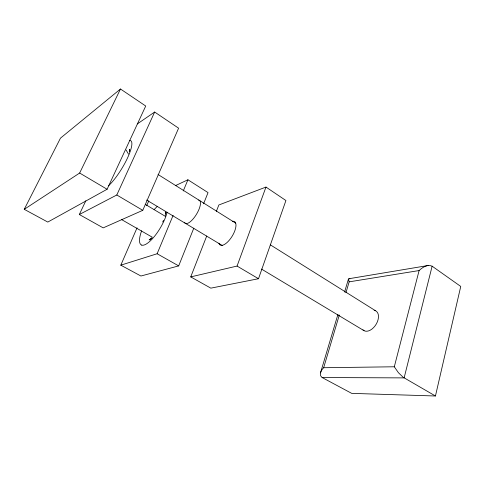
<?xml version="1.0" encoding="UTF-8"?>
<svg xmlns="http://www.w3.org/2000/svg" width="485" height="485" viewBox="0 0 485 485"><rect width="100%" height="100%" fill="white"/><g stroke="black" fill="none" stroke-linecap="round" stroke-linejoin="round"><path stroke-width="0.73" d="M165.64 213.054L165.664 212.024L165.743 213.23M129.434 151.841L129.731 149.538L129.477 150.865M165.282 215.449L165.834 212.472M435.445 395.996L460.75 286.435L432.129 266.192C427.534 263.864 422.368 267.429 419.101 270.563L394.305 366.781L398.421 372.71L403.229 377.312L435.445 395.996L351.698 393.365L322.125 377.536C318.403 375.117 321.209 370.025 323.659 367.721L339.3 315.044M432.129 266.192L404.132 377.894L322.125 377.536M337.936 314.377L320.506 372.85M344.58 292.043L348.436 279.075L348.951 278.699L349.915 278.881M345.944 292.673L349.158 281.846L348.436 279.075M206.725 236.001L190.738 276.899L210.836 288.151L258.499 278.729L285.926 200.529L265.974 187.077L218.85 204.979L216.371 211.327M190.738 276.899L237.062 266.059L265.974 187.077M137.049 227.841L120.807 265.174L140.929 276.013L178.68 265.895L193.782 228.205M203.573 203.773L208.047 192.606L187.925 179.783L175.606 185.555M120.807 265.174L157.128 253.752L173.109 215.37M183.275 190.944L187.925 179.783M85.803 200.832L79.322 214.515L103.19 227.877L142.766 210.332L178.601 128.179L154.654 112.035L137.297 123.942M146.67 205.719L148.774 200.881M162.705 222.033L163.451 220.342M79.322 214.515L116.8 194.988L154.654 112.035M107.1 189.259L145.724 106.021L120.48 89.004L60.48 138.14L24.25 209.32L47.791 222.069L107.1 189.259L79.649 173.036L24.25 209.32M79.649 173.036L120.48 89.004M151.847 237.941L150.714 238.984L151.969 237.947M150.987 238.753L149.15 239.923L150.259 239.396M428.607 265.434L349.133 278.693M349.158 281.846L419.101 270.563M323.659 367.721L394.305 366.781M157.128 253.752L178.68 265.895M121.486 219.523L152.351 237.25M116.8 194.988L142.766 210.332M237.062 266.059L258.499 278.729M145.3 204.367L165.427 216.383M146.597 200.026L222.542 245.659M261.506 269.072L364.108 330.715M158.055 174.503L235.637 223.106M270.278 244.804L375.481 310.715M126.088 149.992L128.489 154.103M165.567 212.509L165.84 213.57M129.598 151.181L129.537 149.889L129.543 150.793M232.394 221.324A13.732 5.596 -58.5 0 1 232.121 236.268A13.732 5.596 -58.5 0 1 218.965 243.197M108.519 185.785A28.336 6.79 -58.7 0 0 124.075 164.694A28.857 6.911 -58.7 0 0 127.676 157.637A28.336 6.79 -58.7 0 0 129.44 140.511M141.766 245.107A24.492 7.833 -59.4 0 1 141.626 230.805M141.741 245.125A24.953 7.978 -59.4 0 0 144.384 244.925A24.492 7.833 -59.4 0 0 161.778 225.361A24.947 7.972 -59.4 0 0 164.779 219.141A24.486 7.833 -59.4 0 0 167.137 212.181M154.097 209.708A24.486 7.833 -59.4 0 1 157.449 206.264M374.123 310.321A11.519 7.166 -58.2 0 1 376.318 323.974A11.519 7.166 -58.2 0 1 362.95 329.849M198.589 200.093A13.465 4.777 -58.6 0 1 196.128 214.849A13.465 4.777 -58.6 0 1 184.536 222.282"/></g></svg>
